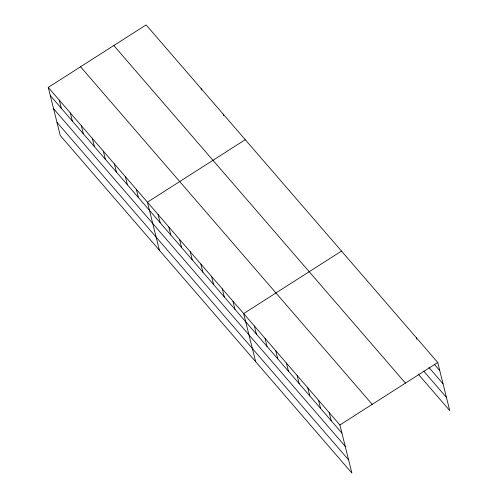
<?xml version="1.0" encoding="UTF-8"?>
<svg xmlns="http://www.w3.org/2000/svg" width="498" height="498" viewBox="0 0 498 498"><rect width="100%" height="100%" fill="white"/><g stroke="black" fill="none" stroke-linecap="round" stroke-linejoin="round"><path stroke-width="0.75" d="M48.262 87.399L339.904 424.987L351.899 473.1L60.258 135.512L48.262 87.399L146.101 24.9L437.742 362.488L449.738 410.601L418.139 374.029M245.259 139.683L147.42 202.182L159.416 250.289M341.497 251.085L243.665 313.584L255.661 361.697M339.904 424.987L437.742 362.488M434.424 364.443L439.771 370.63M428.965 367.505L443.058 383.821M423.605 370.966L446.451 397.41M113.812 45.523L405.453 383.118M80.552 66.776L372.193 404.364M50.292 95.541L341.933 433.129M53.579 108.726L345.22 446.32M56.971 122.321L348.612 459.909M416.353 337.731L416.726 339.213M329.209 412.612L331.238 420.748M318.515 400.23L320.544 408.372M307.826 387.855L309.856 395.991M297.132 375.473L299.161 383.616M286.437 363.098L288.466 371.234M223.222 114.173L223.59 115.654M275.743 350.723L277.772 358.859M265.048 338.341L267.077 346.477M201.186 88.669L201.559 90.144M254.354 325.966L256.383 334.102M232.971 301.209L235 309.345M222.276 288.828L224.305 296.97M211.582 276.452L213.611 284.588M200.887 264.071L202.916 272.213M190.192 251.695L192.222 259.832M179.504 239.314L181.533 247.456M168.81 226.939L170.839 235.075M158.115 214.557L160.144 222.699M136.402 189.427L138.432 197.563M125.384 176.672L127.413 184.814M114.366 163.917L116.395 172.059M103.354 151.168L105.383 159.304M92.335 138.413L94.365 146.549M81.317 125.658L83.347 133.8M70.299 112.909L72.328 121.045M59.281 100.154L61.31 108.29"/></g></svg>
